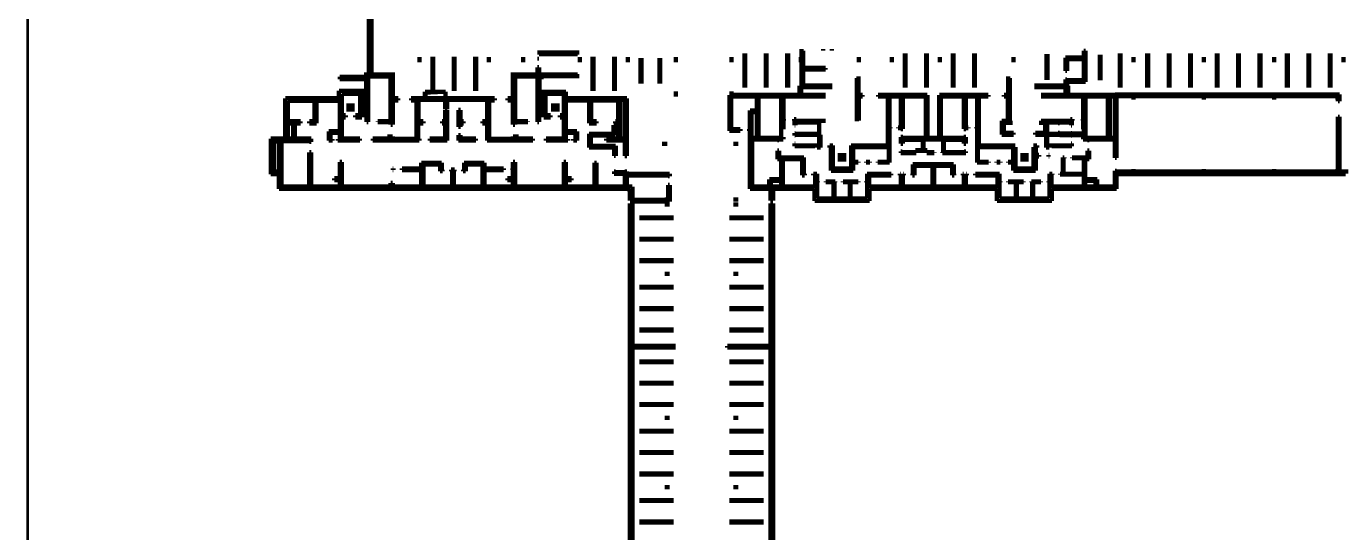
# Model space of a CAD drawing. Header units: millimetres. Extents: x 0 to 1249171, y -42321 to 335084.
# Drawn here: x 710752 to 864317, y 54800 to 113900 of the extents above; entities that cross this region are included whole.
import ezdxf

# ---------------------------------------------------------------- set-up
doc = ezdxf.new("R2010")
doc.units = ezdxf.units.MM
doc.header["$LTSCALE"] = 1000
doc.linetypes.add('A6-DK-B1F$0$HIDDEN2', pattern=[4.7625, 3.175, -1.5875])
for name, color, linetype in [('A6-DK-B1F$0$A-PRKG', 175, 'A6-DK-B1F$0$HIDDEN2'), ('P_core', 1, 'Continuous'), ('P_lot', 5, 'Continuous')]:
    doc.layers.add(name, color=color, linetype=linetype)
doc.layers.add('P_wall', color=7, linetype='Continuous', lineweight=50)
doc.layers.get('0').off()
doc.layers.get('A6-DK-B1F$0$A-PRKG').off()

# ---------------------------------------------------------------- blocks, each defined once
blk = doc.blocks.new('A6-DK-B1F$0$标准车位')
blk.add_lwpolyline([(350, 4600), (1250, 0), (2150, 4600)])
blk.add_lwpolyline([(350, 4600), (2150, 4600), (2150, 0), (350, 0)], close=True)
at = {"layer": 'P_lot', "const_width": 600}
blk.add_lwpolyline([(1250, 300), (1250, 4300)], dxfattribs=at)
blk = doc.blocks.new('A6-DK-B1F$0$$0$A$C46FA2BC5')
at = {"layer": 'P_lot', "const_width": 600}
blk.add_lwpolyline([(-1100, -650), (-1100, -3650)], dxfattribs=at)

msp = doc.modelspace()

# ---------------------------------------------------------------- linework, layer by layer
at = {"layer": 'P_core'}
for points in [[(749072, 103930), (748072, 103930), (749072, 104930), (748072, 104930)], [(771952, 103930), (772952, 103930), (771952, 104930), (772952, 104930)], [(805417, 99110), (806417, 99110), (805417, 98110), (806417, 98110)], [(827697, 99110), (826697, 99110), (827697, 98110), (826697, 98110)]]:
    msp.add_solid(points, dxfattribs=at)
at = {"layer": 'P_wall', "const_width": 300}
msp.add_lwpolyline([(710902, 334834), (948921, 334834), (948921, -42071), (710902, -42071)], close=True, dxfattribs=at)
at = {"layer": 'P_wall', "const_width": 500}
for points in [[(750717, 108325), (750717, 127600)], [(751017, 127600), (751017, 108325)], [(770372, 110850), (775267, 110850)], [(770572, 110650), (775067, 110650)], [(801167, 106990), (801167, 111250)], [(801367, 106990), (801367, 111050)], [(803717, 111250), (803717, 111050)], [(804717, 111250), (804717, 111050)], [(834117, 107600), (834117, 111050)], [(834317, 111050), (834117, 111050)], [(834317, 107400), (834317, 111050)], [(756617, 109700), (756617, 110300)], [(764717, 109700), (764717, 110300)], [(768717, 109700), (768717, 110300)], [(770372, 110125), (770572, 110125)], [(770372, 109125), (770372, 108075)], [(770372, 109125), (770572, 109125)], [(770572, 109125), (770572, 108275)], [(775317, 109700), (775317, 110300)], [(780917, 109700), (780917, 110300)], [(786517, 109700), (786517, 110300)], [(793017, 109700), (793017, 110300)], [(801117, 109700), (801117, 110300)], [(801367, 108850), (801367, 109050)], [(801367, 109050), (803985, 109050)], [(803985, 108850), (801367, 108850)], [(803985, 109050), (803985, 108850)], [(807877, 109700), (807877, 110300)], [(811717, 109700), (811717, 110300)], [(817317, 109700), (817317, 110300)], [(825917, 109700), (825917, 110300)], [(831967, 110250), (834117, 110250)], [(831967, 108700), (831967, 110250)], [(832167, 110050), (834117, 110050)], [(832167, 108700), (832167, 110050)], [(834317, 109700), (834317, 110300)], [(839917, 109700), (839917, 110300)], [(848117, 109700), (848117, 110300)], [(856317, 109700), (856317, 110300)], [(864417, 109700), (864417, 110300)], [(747322, 107725), (747322, 108025)], [(747322, 108025), (750152, 108025)], [(750152, 107725), (747322, 107725)], [(750152, 107725), (747322, 107725)], [(750152, 108275), (750652, 108275)], [(750152, 107725), (750152, 108275)], [(750152, 108025), (750152, 107725)], [(750652, 107725), (750152, 107725)], [(753502, 105305), (753502, 108275), (750402, 108275), (750402, 106025)], [(753502, 108275), (750652, 108275)], [(750652, 108275), (750652, 108025)], [(750652, 108275), (750652, 107725)], [(753252, 108025), (750652, 108025)], [(750652, 108025), (750652, 102825)], [(750652, 108025), (753252, 108025)], [(751017, 108325), (750717, 108325)], [(753252, 102825), (753252, 108025)], [(753252, 108025), (753252, 105255)], [(753502, 105505), (753502, 108275)], [(767522, 105305), (767522, 108275), (770622, 108275), (770622, 106025)], [(767522, 108275), (770372, 108275)], [(767522, 105505), (767522, 108275)], [(767772, 102825), (767772, 108025)], [(767772, 108025), (770372, 108025)], [(767772, 108025), (767772, 105255)], [(770372, 108025), (767772, 108025)], [(770372, 108275), (770372, 108025)], [(770872, 108275), (770372, 108275)], [(770372, 108275), (770372, 107725)], [(770372, 108075), (775267, 108075)], [(770372, 108025), (770372, 102825)], [(770372, 107725), (770872, 107725)], [(770572, 108275), (775067, 108275)], [(770872, 107725), (770872, 108275)], [(807627, 105690), (807627, 107860)], [(807627, 107860), (807627, 102800)], [(807827, 105890), (807827, 108060)], [(807827, 108060), (807827, 105890)], [(825287, 108060), (825287, 105890)], [(825487, 107860), (825487, 105690)], [(825487, 107860), (825487, 102800)], [(832167, 108700), (831967, 108700)], [(831967, 105900), (831967, 107700)], [(832167, 107700), (831967, 107700)], [(831967, 107600), (834117, 107600)], [(832167, 105900), (832167, 107700)], [(832167, 107400), (834317, 107400)], [(747222, 106375), (747222, 105505)], [(750302, 106375), (747222, 106375)], [(749692, 106025), (747572, 106025)], [(747572, 106025), (747572, 103515)], [(747572, 106025), (750152, 106025)], [(747572, 103515), (747572, 106025)], [(749692, 103515), (749692, 106025)], [(750402, 106025), (749892, 106025)], [(749892, 106025), (749892, 103515)], [(750152, 106375), (750652, 106375)], [(750152, 105775), (750152, 106375)], [(750652, 105775), (750152, 105775)], [(750402, 103515), (750402, 106025)], [(750652, 105775), (750402, 105775)], [(750402, 105775), (750402, 103265)], [(750652, 106375), (750652, 105775)], [(750652, 103265), (750652, 105775)], [(757252, 105505), (757252, 106275)], [(757252, 106275), (759662, 106275)], [(757252, 105505), (757376, 106166)], [(757376, 106166), (759662, 106275)], [(759662, 106275), (759662, 105505)], [(770872, 106275), (770372, 106275)], [(770372, 106275), (770372, 105775)], [(770372, 105775), (770622, 105775)], [(770372, 103265), (770372, 105775)], [(770372, 105775), (770872, 105775)], [(770622, 103515), (770622, 106025)], [(770622, 106025), (771132, 106025)], [(770622, 105775), (770622, 103265)], [(770872, 106275), (773702, 106275)], [(770872, 105775), (770872, 106275)], [(773452, 106025), (770872, 106025)], [(771132, 106025), (771132, 103515)], [(771332, 103515), (771332, 106025)], [(771332, 106025), (773452, 106025)], [(773452, 106025), (773452, 103515)], [(773452, 103515), (773452, 106025)], [(773702, 106275), (773702, 105505)], [(786517, 105700), (786517, 106300)], [(799027, 105890), (792767, 105890)], [(792767, 101700), (792767, 105890)], [(793017, 105700), (793017, 106300)], [(795967, 105890), (795967, 104090)], [(800947, 105890), (795967, 105890)], [(800947, 106990), (800947, 105890)], [(804767, 106990), (800947, 106990)], [(801147, 106790), (801147, 105690)], [(804767, 106790), (801147, 106790)], [(801147, 105890), (804007, 105890)], [(808317, 105890), (807827, 105890)], [(808317, 105690), (808317, 105890)], [(815867, 105890), (810117, 105890)], [(810117, 105690), (810117, 105890)], [(815867, 100900), (815867, 105890)], [(817247, 105890), (817247, 100900)], [(822997, 105890), (817247, 105890)], [(822997, 105690), (822997, 105890)], [(825287, 105890), (824797, 105890)], [(824797, 105690), (824797, 105890)], [(828347, 106990), (832297, 106990)], [(828347, 106790), (832097, 106790)], [(832097, 105890), (829107, 105890)], [(832097, 105890), (829107, 105890)], [(832097, 106790), (832097, 105690)], [(832167, 105900), (832307, 105900)], [(832297, 106990), (832297, 105890)], [(832297, 105890), (837147, 105890)], [(832307, 105700), (832307, 105900)], [(833507, 105890), (835227, 105890)], [(833507, 105690), (833507, 105890)], [(835227, 105690), (835227, 105890)], [(836727, 105890), (837747, 105890)], [(836727, 105690), (836727, 105890)], [(837147, 105890), (837147, 100890)], [(837747, 105950), (863967, 105950)], [(837747, 100890), (837747, 105950)], [(837947, 105750), (863767, 105750)], [(837947, 98550), (837947, 105740)], [(839917, 105350), (839917, 105950)], [(848117, 105350), (848117, 105950)], [(856317, 105350), (856317, 105950)], [(863717, 105350), (863717, 105950)], [(863767, 105750), (863767, 105150)], [(863967, 105950), (863967, 105150)], [(740962, 105505), (740962, 100805)], [(747372, 105505), (740962, 105505)], [(744362, 105505), (740962, 105505)], [(740962, 105505), (740962, 104215)], [(740962, 104215), (741262, 104215)], [(740962, 102165), (740962, 104215)], [(740962, 104215), (741262, 104215)], [(741262, 105205), (741262, 100505)], [(747372, 105205), (741262, 105205)], [(741262, 105205), (744362, 105205)], [(741262, 104215), (741262, 105205)], [(741262, 104215), (741262, 102815)], [(744362, 105505), (744362, 102815)], [(745062, 105505), (744362, 105505)], [(744362, 105205), (744362, 105505)], [(744612, 105205), (745062, 105205)], [(744612, 102565), (744612, 105205)], [(745062, 105205), (745062, 105505)], [(745062, 105205), (745062, 105505)], [(745062, 105505), (746972, 105505)], [(746972, 105205), (745062, 105205)], [(746972, 105505), (746972, 105205)], [(747222, 105505), (746972, 105505)], [(746972, 105505), (746972, 105205)], [(746972, 105205), (747322, 105205)], [(747322, 103515), (747322, 105205)], [(747322, 105205), (747322, 103265)], [(753252, 105255), (753852, 105255)], [(753252, 105255), (753252, 102405)], [(753502, 105255), (753252, 105255)], [(754132, 105255), (753262, 105255)], [(754132, 105505), (753452, 105505)], [(753852, 105505), (753502, 105505)], [(753502, 105305), (753502, 102725)], [(753502, 102405), (753502, 105255)], [(753852, 105255), (753852, 105505)], [(754132, 105505), (754132, 105255)], [(755632, 105506), (755632, 105256)], [(756512, 105505), (755632, 105505)], [(755862, 105255), (755632, 105255)], [(755862, 105505), (755862, 105255)], [(756512, 105505), (755862, 105505)], [(755862, 105255), (756262, 105255)], [(756262, 105255), (756262, 102565)], [(756512, 102755), (756512, 105505)], [(764512, 105505), (756512, 105505)], [(756512, 102815), (756512, 105505)], [(764512, 105305), (756512, 105305)], [(759662, 105505), (757252, 105505)], [(759612, 104215), (759612, 105305)], [(759862, 104215), (759862, 105305)], [(764512, 105506), (764512, 100555)], [(765392, 105506), (764512, 105506)], [(764512, 105505), (765162, 105505)], [(764512, 102815), (764512, 105505)], [(764762, 105255), (765392, 105255)], [(764762, 100755), (764762, 105255)], [(764762, 105255), (764762, 102565)], [(765162, 105255), (764762, 105255)], [(765162, 105505), (765162, 105255)], [(765392, 105506), (765392, 105256)], [(767562, 105505), (766892, 105505)], [(766892, 105505), (766892, 105255)], [(767572, 105255), (766892, 105255)], [(767172, 105505), (767522, 105505)], [(767172, 105255), (767172, 105505)], [(767772, 105255), (767172, 105255)], [(767522, 105305), (767522, 102725)], [(767522, 105255), (767772, 105255)], [(767522, 102405), (767522, 105255)], [(767772, 105255), (767772, 102405)], [(773702, 105505), (774052, 105505)], [(773702, 105255), (773702, 103265)], [(774052, 105255), (773702, 105255)], [(773702, 103515), (773702, 105205)], [(775962, 105505), (774052, 105505)], [(774052, 105505), (774052, 105255)], [(775962, 105255), (774052, 105255)], [(775962, 105505), (776662, 105505)], [(775962, 105255), (775962, 105505)], [(776412, 105255), (775962, 105255)], [(776412, 102565), (776412, 105255)], [(780062, 105505), (776662, 105505)], [(776662, 105505), (776662, 102815)], [(779812, 105255), (776662, 105255)], [(779812, 104215), (779812, 105255)], [(779812, 104215), (779812, 102815)], [(780062, 104215), (779812, 104215)], [(780812, 105505), (780062, 105505)], [(780062, 104215), (780062, 105505)], [(780612, 105305), (780062, 105305)], [(780062, 102165), (780062, 104215)], [(780612, 100815), (780612, 105305)], [(780812, 100875), (780812, 105505)], [(798827, 105690), (792967, 105690)], [(792967, 101900), (792967, 105690)], [(796167, 105690), (796167, 103890)], [(801147, 105690), (796167, 105690)], [(798827, 101890), (798827, 105690)], [(798827, 100890), (798827, 105690)], [(799077, 101890), (799077, 105690)], [(801147, 105690), (804007, 105690)], [(808317, 105690), (807627, 105690)], [(807877, 105690), (807877, 102870)], [(815667, 105690), (810117, 105690)], [(811257, 99990), (811257, 105690)], [(811457, 102100), (811457, 105690)], [(812757, 102100), (812757, 105690)], [(813007, 101900), (813007, 105690)], [(815667, 100700), (815667, 105690)], [(817447, 105690), (817447, 100700)], [(822997, 105690), (817447, 105690)], [(820107, 101900), (820107, 105690)], [(820357, 102100), (820357, 105690)], [(821657, 102800), (821657, 105690)], [(821657, 102100), (821657, 105690)], [(821857, 99990), (821857, 105690)], [(825487, 105690), (824797, 105690)], [(825237, 105690), (825237, 102870)], [(825237, 105690), (825237, 102870)], [(825487, 105690), (825487, 102800)], [(832097, 105690), (829107, 105690)], [(832097, 105690), (829107, 105690)], [(832097, 105690), (836947, 105690)], [(833507, 105690), (835227, 105690)], [(834037, 101890), (834037, 105690)], [(834107, 100690), (834107, 105690)], [(834287, 101890), (834287, 105690)], [(834307, 100890), (834307, 105690)], [(836727, 105690), (837747, 105690)], [(836937, 100890), (836937, 105690)], [(836947, 105690), (836947, 100690)], [(837137, 100890), (837137, 105690)], [(863767, 105150), (863967, 105150)], [(741262, 102815), (741562, 102815)], [(741562, 102815), (742752, 102815)], [(741562, 102815), (741562, 102565)], [(742752, 102815), (742752, 102565)], [(743752, 102815), (743752, 102565)], [(744362, 102815), (743752, 102815)], [(747322, 101655), (747322, 103315)], [(747322, 103265), (747895, 103265)], [(747572, 103515), (748022, 103515)], [(747895, 103515), (747572, 103515)], [(747572, 100805), (747572, 103315)], [(747895, 103265), (747895, 103515)], [(748022, 103265), (747895, 103265)], [(748022, 103515), (748022, 103265)], [(749122, 103265), (749122, 103515)], [(749122, 103515), (749692, 103515)], [(749912, 103265), (749122, 103265)], [(749892, 103515), (749912, 103515)], [(749912, 103515), (749912, 103265)], [(750402, 103265), (750402, 103515)], [(750452, 103265), (750402, 103265)], [(750402, 103265), (750652, 103265)], [(750452, 102725), (750452, 103265)], [(750652, 102725), (750452, 102725)], [(750652, 102825), (750652, 102725)], [(751752, 102725), (751752, 102825)], [(751752, 102825), (753252, 102825)], [(751972, 102725), (751752, 102725)], [(752092, 102725), (751972, 102725)], [(753502, 102725), (752092, 102725)], [(753502, 102925), (753502, 102925)], [(753502, 102925), (753502, 102725)], [(757072, 102815), (756512, 102815)], [(757072, 102565), (757072, 102815)], [(759262, 102815), (759262, 102565)], [(759612, 102815), (759262, 102815)], [(759612, 104150), (759612, 102815)], [(759862, 104150), (759612, 104150)], [(759862, 102165), (759862, 104150)], [(761162, 104150), (761412, 104150)], [(761162, 102165), (761162, 104150)], [(761412, 104150), (761412, 102815)], [(761412, 102815), (761762, 102815)], [(761762, 102815), (761762, 102565)], [(763952, 102815), (764512, 102815)], [(763952, 102565), (763952, 102815)], [(767522, 102925), (767522, 102925)], [(767522, 102925), (767522, 102725)], [(767522, 102725), (768932, 102725)], [(769272, 102825), (767772, 102825)], [(768932, 102725), (769052, 102725)], [(769052, 102725), (769272, 102725)], [(769272, 102725), (769272, 102825)], [(770622, 103265), (770372, 103265)], [(770372, 102825), (770372, 102725)], [(770372, 102725), (770572, 102725)], [(770572, 102725), (770572, 103265)], [(770572, 103265), (770622, 103265)], [(770622, 103265), (770622, 103515)], [(771132, 103515), (771112, 103515)], [(771112, 103515), (771112, 103265)], [(771112, 103265), (771902, 103265)], [(771902, 103515), (771332, 103515)], [(771902, 103265), (771902, 103515)], [(773452, 103515), (773002, 103515)], [(773002, 103515), (773002, 103265)], [(773002, 103265), (773129, 103265)], [(773129, 103515), (773452, 103515)], [(773129, 103265), (773129, 103515)], [(773702, 103265), (773129, 103265)], [(773452, 103315), (773452, 101655)], [(773702, 101655), (773702, 103315)], [(776662, 102815), (777272, 102815)], [(777272, 102815), (777272, 102565)], [(779462, 102815), (779462, 102565)], [(779812, 102815), (779462, 102815)], [(795167, 104090), (795967, 104090)], [(795167, 100890), (795167, 104090)], [(795367, 103890), (795967, 103890)], [(795367, 100890), (795367, 103890)], [(795967, 104090), (795967, 100890)], [(796167, 103890), (796167, 100690)], [(799127, 103070), (799077, 103070)], [(799127, 102870), (799077, 102870)], [(799127, 103070), (799127, 102870)], [(800327, 103070), (800327, 102870)], [(800577, 103070), (800327, 103070)], [(800327, 102870), (800377, 102870)], [(800377, 102870), (800377, 102670)], [(800377, 102340), (800377, 102670)], [(800377, 102670), (803257, 102670)], [(800477, 102340), (800477, 102670)], [(800577, 102870), (800577, 103070)], [(803257, 102870), (800577, 102870)], [(803257, 102870), (803257, 101300)], [(804007, 102870), (803257, 102870)], [(803257, 102870), (803257, 99990)], [(804007, 102870), (803257, 102870)], [(824537, 102870), (824537, 101240)], [(825237, 102870), (824537, 102870)], [(829107, 102870), (829857, 102870)], [(829107, 102870), (829857, 102870)], [(829857, 102870), (829107, 102870)], [(829107, 102870), (829857, 102870)], [(829857, 102870), (829107, 102870)], [(829857, 102870), (829857, 101300)], [(829857, 102870), (829857, 99740)], [(829857, 102870), (829857, 101300)], [(829857, 99990), (829857, 102870)], [(829857, 102870), (832537, 102870)], [(829857, 102870), (829857, 99990)], [(832737, 102670), (829857, 102670)], [(831107, 102581), (831107, 102670)], [(831307, 102581), (831307, 102670)], [(832537, 103070), (832787, 103070)], [(832537, 102870), (832537, 103070)], [(832637, 102340), (832637, 102670)], [(832737, 102870), (832737, 102670)], [(832787, 102870), (832737, 102870)], [(832737, 102340), (832737, 102670)], [(832787, 103070), (832787, 102870)], [(833987, 103070), (834037, 103070)], [(833987, 103070), (833987, 102870)], [(833987, 102870), (834037, 102870)], [(863767, 103350), (863767, 96950)], [(863767, 103350), (863967, 103350)], [(863967, 103350), (863967, 96950)], [(741262, 102165), (740962, 102165)], [(740962, 101205), (740962, 102165)], [(740962, 102165), (741262, 102165)], [(741262, 101205), (740962, 101205)], [(740962, 101205), (740962, 100505)], [(741262, 101205), (740962, 101205)], [(741262, 102565), (741262, 102165)], [(741562, 102565), (741262, 102565)], [(741262, 102165), (741262, 101205)], [(741262, 100805), (741262, 101205)], [(742752, 102565), (741562, 102565)], [(741862, 100805), (741862, 102565)], [(741862, 100805), (741862, 102565)], [(742062, 100805), (742062, 102565)], [(743752, 102565), (744612, 102565)], [(746022, 101655), (746022, 100555)], [(747322, 101655), (746022, 101655)], [(746222, 101455), (746222, 100755)], [(747322, 101455), (746222, 101455)], [(747322, 102615), (747322, 100555)], [(747572, 102615), (747322, 102615)], [(747322, 100755), (747322, 101455)], [(747572, 100805), (747572, 102615)], [(747572, 100755), (747572, 101655)], [(753252, 102405), (753502, 102405)], [(756262, 102565), (756262, 100755)], [(756262, 102565), (757072, 102565)], [(756462, 100555), (756462, 102565)], [(759262, 102565), (759612, 102565)], [(759612, 102565), (759612, 102165)], [(759612, 101205), (759612, 102165)], [(759612, 102165), (759862, 102165)], [(759862, 101205), (759612, 101205)], [(759612, 101205), (759612, 100805)], [(759862, 101205), (759862, 102165)], [(759862, 100555), (759862, 101205)], [(761412, 102165), (761162, 102165)], [(761162, 101205), (761412, 101205)], [(761162, 100555), (761162, 101205)], [(761412, 102565), (761412, 102165)], [(761762, 102565), (761412, 102565)], [(761412, 101205), (761412, 100805)], [(764762, 102565), (763952, 102565)], [(767772, 102405), (767522, 102405)], [(773452, 102615), (773702, 102615)], [(773452, 100805), (773452, 102615)], [(773452, 101655), (773452, 100805)], [(773702, 102615), (773702, 100555)], [(773702, 101655), (775002, 101655)], [(773702, 101455), (774802, 101455)], [(773702, 100755), (773702, 101455)], [(774802, 101455), (774802, 100755)], [(775002, 101655), (775002, 100555)], [(777272, 102565), (776412, 102565)], [(776412, 99755), (776412, 101365)], [(776612, 101365), (776412, 101365)], [(776612, 101365), (776612, 99955)], [(776612, 101365), (779252, 101365)], [(776612, 101165), (779452, 101165)], [(779252, 102365), (779812, 102365)], [(779252, 101365), (779252, 102365)], [(779452, 102165), (779812, 102165)], [(779452, 101165), (779452, 102165)], [(779462, 102565), (779812, 102565)], [(779812, 102565), (779812, 102165)], [(779812, 102165), (780062, 102165)], [(779812, 102165), (779812, 101205)], [(780062, 102165), (779812, 102165)], [(779812, 101205), (780062, 101205)], [(779812, 100805), (779812, 101205)], [(779812, 101205), (780062, 101205)], [(780062, 101205), (780062, 102165)], [(780062, 101205), (780062, 100555)], [(792767, 101700), (794067, 101700)], [(792967, 101900), (794067, 101900)], [(794067, 101700), (794067, 101900)], [(795067, 101700), (795067, 101900)], [(795067, 101900), (795367, 101900)], [(795067, 101700), (795167, 101700)], [(795167, 100690), (795167, 101700)], [(795367, 100890), (795367, 101900)], [(799077, 101890), (798827, 101890)], [(800377, 102340), (800477, 102340)], [(800377, 101140), (800377, 101440)], [(800377, 101440), (800477, 101440)], [(800377, 101140), (800477, 101140)], [(800477, 101340), (800477, 101440)], [(803257, 101340), (800477, 101340)], [(800477, 101240), (803257, 101240)], [(800477, 101140), (800477, 101240)], [(803407, 101240), (803407, 99740)], [(811557, 102100), (811457, 102100)], [(811457, 99790), (811457, 102000)], [(811557, 102000), (811457, 102000)], [(811557, 102100), (811557, 102000)], [(812757, 102100), (812457, 102100)], [(812457, 102100), (812457, 102000)], [(812757, 102000), (812457, 102000)], [(812757, 101900), (812757, 102000)], [(813007, 101900), (812757, 101900)], [(820107, 101900), (820357, 101900)], [(820357, 102100), (820657, 102100)], [(820357, 101900), (820357, 102000)], [(820357, 102000), (820657, 102000)], [(820657, 102100), (820657, 102000)], [(821557, 102100), (821657, 102100)], [(821557, 102100), (821557, 102000)], [(821557, 102000), (821657, 102000)], [(821657, 99790), (821657, 102600)], [(824537, 101240), (825937, 101240)], [(824787, 102620), (824787, 101490)], [(825837, 102620), (824787, 102620)], [(824787, 101490), (825937, 101490)], [(825937, 101240), (825937, 101490)], [(829607, 101490), (828457, 101490)], [(828457, 101240), (828457, 101490)], [(829707, 101240), (828457, 101240)], [(828907, 102620), (829607, 102620)], [(829607, 102620), (829607, 101490)], [(829707, 99740), (829707, 101240)], [(829707, 101240), (829707, 99740)], [(829857, 101340), (832637, 101340)], [(832637, 101240), (829857, 101240)], [(831307, 102581), (831107, 102581)], [(831307, 101481), (831107, 101481)], [(831107, 101481), (831107, 101400)], [(831307, 101481), (831307, 101400)], [(831307, 101400), (834107, 101400)], [(831307, 101200), (834107, 101200)], [(832737, 102340), (832637, 102340)], [(832637, 101340), (832637, 101440)], [(832737, 101440), (832637, 101440)], [(832637, 101140), (832637, 101240)], [(832737, 101140), (832637, 101140)], [(832737, 101140), (832737, 101440)], [(834037, 101890), (834287, 101890)], [(739262, 100805), (739262, 96625)], [(740212, 100805), (739262, 100805)], [(739412, 100805), (739412, 96765)], [(740962, 100805), (739412, 100805)], [(739612, 100595), (739612, 96965)], [(740212, 100595), (739612, 100595)], [(739612, 100455), (740212, 100455)], [(739612, 96975), (739612, 100455)], [(740512, 100805), (740212, 100805)], [(740212, 100805), (740212, 98755)], [(740212, 100455), (740212, 100805)], [(740212, 94925), (740212, 100595)], [(740512, 98755), (740512, 100805)], [(740512, 100505), (740512, 100805)], [(740512, 100805), (740962, 100805)], [(740512, 100505), (740512, 95155)], [(741262, 100505), (740512, 100505)], [(740962, 100505), (740512, 100505)], [(740962, 100805), (740962, 100505)], [(740962, 100505), (742612, 100505)], [(742612, 100805), (741262, 100805)], [(742612, 100805), (744002, 100805)], [(742612, 100505), (742612, 100805)], [(743752, 100505), (742612, 100505)], [(743752, 100405), (743752, 100505)], [(744002, 100405), (743752, 100405)], [(744002, 100805), (744002, 100405)], [(746022, 100555), (746472, 100555)], [(746222, 100755), (746472, 100755)], [(746472, 100755), (746472, 100555)], [(747072, 100755), (747322, 100755)], [(747072, 100755), (747072, 100555)], [(747322, 100755), (747072, 100755)], [(747072, 100555), (747572, 100555)], [(747322, 100555), (747972, 100555)], [(747372, 100555), (749662, 100555)], [(749662, 100805), (747572, 100805)], [(747972, 100805), (747572, 100805)], [(747972, 100555), (747972, 100805)], [(749662, 100555), (749662, 100805)], [(751162, 100805), (751162, 100555)], [(753502, 100805), (751162, 100805)], [(751162, 100555), (756462, 100555)], [(752852, 101055), (753502, 101055)], [(752852, 100555), (752852, 101055)], [(753502, 100555), (752852, 100555)], [(753502, 101055), (753502, 100555)], [(753502, 100755), (753502, 100805)], [(756262, 100755), (753502, 100755)], [(756462, 100805), (756612, 100805)], [(756612, 100555), (756462, 100555)], [(756612, 100805), (756612, 100555)], [(757812, 100805), (757904, 100805)], [(757812, 100555), (757812, 100805)], [(757812, 100805), (757812, 100555)], [(759612, 100805), (757812, 100805)], [(757904, 100555), (757812, 100555)], [(757812, 100555), (759862, 100555)], [(763212, 100555), (761162, 100555)], [(761412, 100805), (763212, 100805)], [(763212, 100805), (763212, 100555)], [(764512, 100555), (769862, 100555)], [(767772, 100755), (764762, 100755)], [(767522, 101055), (768172, 101055)], [(767522, 100555), (767522, 101055)], [(768172, 100555), (767522, 100555)], [(767772, 100805), (767772, 100755)], [(769862, 100805), (767772, 100805)], [(768172, 101055), (768172, 100555)], [(769862, 100555), (769862, 100805)], [(771362, 100805), (771362, 100555)], [(773452, 100805), (771362, 100805)], [(773702, 100555), (771362, 100555)], [(773052, 100555), (773052, 100805)], [(773052, 100805), (773452, 100805)], [(773702, 100555), (773052, 100555)], [(773952, 100555), (773452, 100555)], [(773952, 100755), (773702, 100755)], [(773702, 100755), (773952, 100755)], [(773702, 100555), (773702, 100555)], [(773952, 100755), (773952, 100555)], [(774802, 100755), (774552, 100755)], [(774552, 100755), (774552, 100555)], [(775002, 100555), (774552, 100555)], [(779310, 99755), (776412, 99755)], [(776612, 99955), (779510, 99955)], [(778412, 100805), (779812, 100805)], [(778412, 100555), (778412, 100805)], [(780062, 100555), (778412, 100555)], [(779310, 98775), (779310, 99755)], [(779510, 99955), (779510, 98775)], [(780062, 100805), (780062, 100555)], [(780562, 100805), (780062, 100805)], [(780062, 100555), (780562, 100555)], [(780562, 100805), (780812, 100805)], [(780562, 98755), (780562, 100805)], [(780562, 100555), (780562, 100805)], [(780612, 99165), (780612, 100625)], [(780812, 99165), (780812, 100875)], [(780812, 100805), (780812, 98755)], [(785517, 100200), (784917, 100200)], [(793817, 100200), (793217, 100200)], [(795167, 100890), (795167, 94910)], [(795967, 100890), (795167, 100890)], [(799027, 100690), (795167, 100690)], [(798827, 100890), (795367, 100890)], [(795417, 100690), (795417, 95210)], [(796167, 100690), (795417, 100690)], [(796167, 100890), (798827, 100890)], [(796167, 100690), (798367, 100690)], [(798367, 100590), (798367, 100690)], [(798567, 100590), (798367, 100590)], [(798567, 100690), (798567, 100590)], [(799077, 100690), (798567, 100690)], [(798827, 100890), (798827, 100990)], [(799077, 100990), (798827, 100990)], [(799077, 100990), (799077, 100690)], [(800377, 99890), (800377, 100240)], [(800377, 100240), (800477, 100240)], [(802757, 99890), (800377, 99890)], [(800477, 99990), (800477, 100240)], [(803257, 99990), (800477, 99990)], [(803007, 99740), (803407, 99740)], [(803407, 99740), (803257, 99740)], [(804457, 99990), (804857, 99990)], [(804457, 99990), (804457, 99740)], [(804457, 99740), (804607, 99740)], [(804607, 99740), (804607, 97040)], [(804857, 99990), (804857, 97290)], [(806977, 99990), (811257, 99990)], [(806977, 97290), (806977, 99990)], [(807227, 99790), (807367, 99790)], [(807227, 97040), (807227, 99790)], [(807367, 99790), (811457, 99790)], [(811357, 99790), (811357, 98090)], [(811457, 99790), (811457, 97990)], [(812757, 100200), (812757, 101000)], [(813007, 101000), (812757, 101000)], [(813007, 100200), (812757, 100200)], [(813007, 100200), (813007, 101000)], [(813007, 100890), (815667, 100890)], [(813007, 100640), (815317, 100640)], [(815317, 100640), (815317, 99450)], [(815417, 100700), (817697, 100700)], [(815417, 100700), (815417, 99450)], [(817447, 100700), (815667, 100700)], [(817247, 100900), (815867, 100900)], [(817447, 100890), (820107, 100890)], [(817697, 100700), (817697, 99200)], [(817797, 100640), (817797, 99200)], [(820107, 100640), (817797, 100640)], [(820107, 100200), (820107, 101000)], [(820107, 101000), (820357, 101000)], [(820107, 100200), (820357, 100200)], [(820357, 100200), (820357, 101000)], [(825747, 99790), (821657, 99790)], [(821657, 99790), (821657, 97990)], [(821757, 99790), (821757, 98090)], [(825747, 99990), (821857, 99990)], [(825747, 99990), (826147, 99990)], [(825887, 99790), (825747, 99790)], [(825887, 97040), (825887, 99790)], [(826137, 97290), (826137, 99810)], [(828667, 99990), (828247, 99990)], [(828257, 99810), (828257, 97290)], [(828507, 99740), (828507, 97040)], [(828667, 99740), (828507, 99740)], [(828667, 99990), (828667, 99740)], [(829857, 99740), (829707, 99740)], [(830107, 99740), (829707, 99740)], [(829707, 99740), (829857, 99740)], [(829857, 99990), (832637, 99990)], [(830357, 99890), (832737, 99890)], [(832637, 99990), (832637, 100240)], [(832737, 100240), (832637, 100240)], [(832737, 99890), (832737, 100240)], [(834037, 100990), (834287, 100990)], [(834037, 100990), (834037, 100690)], [(834037, 100690), (834547, 100690)], [(834107, 100690), (837747, 100690)], [(834287, 100890), (834287, 100990)], [(836947, 100890), (834287, 100890)], [(834307, 100890), (837747, 100890)], [(834547, 100690), (834547, 100590)], [(834547, 100590), (834747, 100590)], [(834747, 100590), (834747, 100690)], [(836947, 100690), (834747, 100690)], [(836947, 100690), (837747, 100690)], [(837147, 100890), (837947, 100890)], [(837747, 98550), (837747, 100690)], [(740212, 98755), (740512, 98755)], [(744002, 99205), (743752, 99205)], [(743752, 97975), (743752, 99205)], [(744002, 97975), (744002, 99205)], [(747322, 98075), (747322, 96175)], [(747572, 98075), (747322, 98075)], [(747572, 95625), (747572, 98075)], [(767522, 96175), (767522, 98075)], [(767522, 98075), (767772, 98075)], [(767772, 98075), (767772, 95625)], [(773452, 98075), (773702, 98075)], [(773452, 95625), (773452, 98075)], [(773702, 98075), (773702, 96175)], [(779510, 98775), (779310, 98775)], [(780812, 98755), (780562, 98755)], [(780612, 99165), (780812, 99165)], [(798367, 99390), (798367, 98390)], [(798567, 99390), (798367, 99390)], [(798367, 98390), (798827, 98390)], [(798567, 98590), (798567, 99390)], [(801457, 98590), (798567, 98590)], [(798827, 98390), (798827, 95210)], [(799007, 98390), (801257, 98390)], [(799007, 95210), (799007, 98390)], [(801257, 98390), (801257, 96490)], [(801457, 96690), (801457, 98590)], [(807827, 98090), (807227, 98090)], [(807827, 98090), (807827, 97990)], [(809177, 98090), (808727, 98090)], [(808727, 98090), (808727, 97990)], [(809177, 98090), (809177, 97990)], [(811357, 98090), (810077, 98090)], [(810077, 98090), (810077, 97990)], [(812757, 99100), (812757, 99300)], [(812957, 99300), (812757, 99300)], [(812757, 99100), (814567, 99100)], [(812957, 99200), (812957, 99300)], [(812957, 99200), (814467, 99200)], [(814467, 99450), (815317, 99450)], [(814467, 99200), (814467, 99450)], [(814567, 99350), (815767, 99350)], [(814567, 99100), (814567, 99350)], [(815417, 99450), (815867, 99450)], [(815767, 99350), (815767, 99100)], [(815767, 99100), (816697, 99100)], [(815867, 99450), (815867, 99200)], [(815867, 99200), (816697, 99200)], [(816697, 99100), (816697, 99200)], [(816697, 99100), (816697, 99200)], [(817597, 99200), (817697, 99200)], [(817597, 99100), (817597, 99200)], [(817597, 99100), (817597, 99200)], [(817597, 99100), (820357, 99100)], [(817797, 99200), (820157, 99200)], [(820157, 99200), (820157, 99300)], [(820157, 99300), (820357, 99300)], [(820357, 99100), (820357, 99300)], [(821757, 98090), (823037, 98090)], [(823037, 98090), (823037, 97990)], [(823937, 98090), (824387, 98090)], [(823937, 98090), (823937, 97990)], [(824387, 98090), (824387, 97990)], [(825287, 98090), (825887, 98090)], [(825287, 98090), (825287, 97990)], [(828907, 98900), (828507, 98900)], [(828507, 98700), (828907, 98700)], [(828907, 98700), (828907, 98900)], [(830107, 98900), (830007, 98900)], [(830007, 98700), (830007, 98900)], [(830007, 98700), (830107, 98700)], [(831657, 98590), (831857, 98590)], [(831657, 96690), (831657, 98590)], [(831757, 98490), (831757, 96690)], [(831857, 98490), (831757, 98490)], [(831857, 98590), (831857, 98490)], [(832757, 98590), (834107, 98590)], [(832757, 98590), (832757, 98490)], [(834107, 98490), (832757, 98490)], [(834107, 98590), (834547, 98590)], [(834107, 95210), (834107, 98490)], [(834107, 96690), (834107, 98390)], [(834287, 98390), (834287, 95210)], [(834747, 98390), (834287, 98390)], [(834547, 99390), (834747, 99390)], [(834547, 98590), (834547, 99390)], [(834747, 99390), (834747, 98390)], [(837747, 98550), (837947, 98550)], [(739262, 96625), (740212, 96625)], [(739412, 96765), (740212, 96765)], [(740212, 96975), (739612, 96975)], [(739612, 96965), (740212, 96965)], [(740212, 96975), (740212, 94925)], [(740512, 96975), (740212, 96975)], [(740212, 96625), (740212, 96975)], [(740512, 94925), (740512, 96975)], [(743752, 97975), (743752, 95225)], [(744002, 97975), (743752, 97975)], [(744002, 94925), (744002, 97975)], [(753574, 97325), (753502, 97325)], [(753502, 97125), (753502, 97325)], [(753574, 97125), (753502, 97125)], [(753574, 97125), (753574, 97325)], [(754574, 97325), (756822, 97325)], [(754574, 97125), (754574, 97325)], [(756822, 97125), (754574, 97125)], [(756822, 97975), (756822, 94925)], [(757072, 97975), (756822, 97975)], [(756822, 97325), (756822, 97125)], [(757072, 95225), (757072, 97975)], [(757072, 97975), (757072, 97775)], [(759212, 97975), (757072, 97975)], [(757072, 97775), (759012, 97775)], [(759012, 96975), (759012, 97775)], [(759312, 96975), (759012, 96975)], [(759212, 97175), (759212, 97975)], [(759312, 97175), (759212, 97175)], [(759312, 96975), (759312, 97175)], [(760312, 97175), (760312, 96975)], [(760412, 97175), (760312, 97175)], [(760412, 96975), (760312, 96975)], [(760412, 97175), (760712, 97175)], [(760412, 95225), (760412, 96975)], [(760612, 96975), (760712, 96975)], [(760612, 95225), (760612, 96975)], [(760712, 97175), (760712, 96975)], [(761712, 97175), (761812, 97175)], [(761712, 97175), (761712, 96975)], [(761712, 96975), (762012, 96975)], [(761812, 97975), (763952, 97975)], [(761812, 97175), (761812, 97975)], [(762012, 97775), (763952, 97775)], [(762012, 96975), (762012, 97775)], [(763952, 97775), (763952, 97975)], [(763952, 97975), (764202, 97975)], [(763952, 95225), (763952, 97975)], [(764202, 97975), (764202, 94925)], [(766449, 97325), (764202, 97325)], [(764202, 97325), (764202, 97125)], [(764202, 97125), (766449, 97125)], [(766449, 97125), (766449, 97325)], [(767449, 97325), (767602, 97325)], [(767449, 97125), (767449, 97325)], [(767449, 97125), (767522, 97125)], [(767772, 97125), (767522, 97125)], [(767772, 97325), (767572, 97325)], [(767772, 97125), (767772, 97325)], [(777022, 97975), (777272, 97975)], [(777022, 94925), (777022, 97975)], [(777272, 97975), (777272, 95225)], [(779310, 96975), (779510, 96975)], [(779310, 96875), (779310, 96975)], [(779310, 96875), (779310, 96675)], [(779310, 96675), (780562, 96675)], [(779510, 96975), (779510, 96875)], [(780562, 96875), (779510, 96875)], [(780562, 96975), (780812, 96975)], [(780562, 94925), (780562, 96975)], [(780812, 96975), (780812, 94925)], [(780812, 96695), (785817, 96695)], [(785817, 96695), (785817, 96395)], [(801457, 96690), (801557, 96690)], [(801557, 96690), (801557, 96490)], [(802557, 96690), (803007, 96690)], [(802557, 96690), (802557, 96490)], [(803007, 96690), (803007, 95210)], [(804607, 97040), (807227, 97040)], [(804857, 97290), (806977, 97290)], [(807827, 97990), (807227, 97990)], [(809177, 97990), (808727, 97990)], [(808827, 96690), (811657, 96690)], [(808827, 96690), (808827, 95210)], [(811457, 97990), (810077, 97990)], [(811657, 96690), (811657, 96490)], [(812657, 96690), (812757, 96690)], [(812657, 96690), (812657, 96490)], [(813117, 96690), (813007, 96690)], [(813117, 96690), (813117, 96490)], [(814117, 96690), (814117, 96490)], [(814167, 96690), (814117, 96690)], [(814167, 97800), (814167, 96690)], [(816587, 97800), (814167, 97800)], [(814167, 97800), (818947, 97800)], [(814367, 97600), (816457, 97600)], [(814367, 96490), (814367, 97600)], [(816457, 97600), (816457, 95210)], [(816657, 97600), (816657, 95210)], [(818747, 97600), (816657, 97600)], [(818747, 96490), (818747, 97600)], [(818947, 97800), (818947, 96690)], [(818947, 96690), (818997, 96690)], [(818997, 96690), (818997, 96490)], [(819997, 96690), (819997, 96490)], [(819997, 96690), (820107, 96690)], [(820457, 96690), (820357, 96690)], [(820457, 96690), (820457, 96490)], [(824287, 96690), (821457, 96690)], [(821457, 96690), (821457, 96490)], [(821657, 97990), (823037, 97990)], [(823937, 97990), (824387, 97990)], [(824287, 96690), (824287, 95210)], [(825287, 97990), (825887, 97990)], [(828507, 97040), (825887, 97040)], [(828257, 97290), (826137, 97290)], [(830107, 96690), (830107, 95210)], [(830457, 96690), (830107, 96690)], [(830357, 96590), (830357, 95210)], [(830457, 96590), (830357, 96590)], [(830457, 96690), (830457, 96590)], [(831657, 96690), (831357, 96690)], [(831357, 96690), (831357, 96590)], [(834107, 96590), (831357, 96590)], [(834107, 96690), (831757, 96690)], [(834107, 95210), (834107, 96590)], [(837747, 96950), (837747, 97050)], [(837747, 95100), (837747, 97050)], [(837747, 97050), (837947, 97050)], [(837947, 96950), (837947, 97050)], [(837947, 94900), (837947, 97050)], [(837947, 96950), (864967, 96950)], [(837947, 96650), (837947, 96950)], [(864667, 96650), (837947, 96650)], [(839917, 96650), (839917, 97250)], [(848117, 96650), (848117, 97250)], [(856317, 96650), (856317, 97250)], [(863717, 96650), (863717, 97250)], [(740512, 95225), (740512, 94925)], [(743252, 95225), (740512, 95225)], [(743252, 94925), (743252, 95225)], [(743252, 95225), (743252, 94925)], [(743752, 95225), (743252, 95225)], [(744002, 95225), (744002, 94925)], [(747322, 95225), (744002, 95225)], [(746672, 96175), (746672, 95925)], [(747322, 96175), (746672, 96175)], [(746672, 95925), (747322, 95925)], [(747322, 95925), (747322, 95625)], [(747322, 94925), (747322, 95625)], [(747322, 95625), (747572, 95625)], [(747322, 95625), (747572, 95625)], [(747322, 94925), (747322, 95225)], [(747572, 95625), (747572, 94925)], [(747572, 95225), (747572, 94925)], [(753252, 95225), (747572, 95225)], [(753252, 94925), (753252, 95625)], [(753252, 95625), (753502, 95625)], [(753252, 94925), (753252, 95225)], [(753502, 95625), (753502, 94925)], [(753502, 94925), (753502, 95225)], [(753502, 95225), (756822, 95225)], [(756822, 95225), (756822, 94925)], [(757572, 95225), (757072, 95225)], [(757572, 95225), (757572, 94925)], [(763452, 95225), (757572, 95225)], [(757572, 94925), (757572, 95225)], [(763452, 94925), (763452, 95225)], [(763452, 95225), (763952, 95225)], [(763452, 94925), (763452, 95225)], [(764202, 95225), (764202, 94925)], [(767522, 95225), (764202, 95225)], [(766872, 96175), (767522, 96175)], [(766872, 95925), (766872, 96175)], [(767522, 95925), (766872, 95925)], [(767522, 95625), (767522, 95925)], [(767522, 95625), (767522, 94925)], [(767772, 95625), (767522, 95625)], [(767772, 95625), (767522, 95625)], [(767522, 94925), (767522, 95225)], [(767772, 94925), (767772, 95625)], [(767772, 94925), (767772, 95225)], [(767772, 95225), (773452, 95225)], [(773452, 95625), (773452, 94925)], [(773702, 95625), (773452, 95625)], [(773702, 95625), (773452, 95625)], [(773452, 95225), (773452, 94925)], [(773702, 96175), (774352, 96175)], [(773702, 95925), (773702, 95625)], [(774352, 95925), (773702, 95925)], [(773702, 94925), (773702, 95625)], [(773702, 95225), (777022, 95225)], [(773702, 94925), (773702, 95225)], [(774352, 96175), (774352, 95925)], [(777022, 95225), (777022, 94925)], [(777272, 95225), (777772, 95225)], [(777772, 94925), (777772, 95225)], [(777772, 95225), (780562, 95225)], [(777772, 95225), (777772, 94925)], [(780562, 95225), (780562, 94925)], [(780812, 96495), (785617, 96495)], [(780812, 95200), (781467, 95200)], [(780812, 94900), (780812, 95200)], [(781467, 95200), (781467, 93550)], [(785617, 96495), (785617, 96395)], [(785617, 96395), (785817, 96395)], [(785617, 95395), (785617, 93650)], [(785617, 95395), (785817, 95395)], [(785817, 95395), (785817, 93450)], [(795417, 95210), (803007, 95210)], [(797427, 96060), (797427, 95210)], [(798827, 96060), (797427, 96060)], [(797627, 95860), (797627, 95210)], [(798827, 95860), (797627, 95860)], [(801257, 96490), (801557, 96490)], [(802557, 96490), (802757, 96490)], [(802757, 96490), (802757, 95210)], [(803107, 95810), (803007, 95810)], [(803107, 95710), (803007, 95710)], [(803007, 95210), (803007, 93810)], [(803107, 95810), (803107, 95710)], [(805117, 95810), (804007, 95810)], [(804007, 95810), (804007, 95710)], [(805117, 95710), (804007, 95710)], [(804917, 95710), (804917, 93810)], [(805017, 95710), (805017, 93810)], [(805117, 95810), (805117, 95710)], [(807827, 95810), (806017, 95810)], [(806017, 95810), (806017, 95710)], [(807827, 95710), (806017, 95710)], [(806817, 95710), (806817, 93810)], [(806917, 95710), (806917, 93810)], [(807827, 95810), (807827, 95710)], [(808827, 95810), (808727, 95810)], [(808727, 95810), (808727, 95710)], [(808827, 95710), (808727, 95710)], [(808827, 95210), (824287, 95210)], [(808827, 93810), (808827, 95210)], [(809077, 96490), (809077, 95210)], [(809077, 96490), (811657, 96490)], [(812657, 96490), (812757, 96490)], [(812757, 95210), (812757, 96490)], [(813007, 95210), (813007, 96490)], [(813007, 96490), (813117, 96490)], [(814117, 96490), (814367, 96490)], [(818997, 96490), (818747, 96490)], [(820107, 96490), (819997, 96490)], [(820107, 95210), (820107, 96490)], [(820357, 95210), (820357, 96490)], [(820457, 96490), (820357, 96490)], [(824037, 96490), (821457, 96490)], [(824037, 96490), (824037, 95210)], [(824287, 95810), (824387, 95810)], [(824287, 95710), (824387, 95710)], [(824287, 95210), (824287, 93810)], [(824387, 95810), (824387, 95710)], [(825287, 95810), (827097, 95810)], [(825287, 95810), (825287, 95710)], [(825287, 95710), (827097, 95710)], [(826197, 95710), (826197, 93810)], [(826297, 95710), (826297, 93810)], [(827097, 95810), (827097, 95710)], [(827997, 95810), (829107, 95810)], [(827997, 95810), (827997, 95710)], [(827997, 95710), (829107, 95710)], [(828097, 95710), (828097, 93810)], [(828197, 95710), (828197, 93810)], [(829107, 95810), (829107, 95710)], [(830007, 95810), (830107, 95810)], [(830007, 95810), (830007, 95710)], [(830007, 95810), (830107, 95810)], [(830007, 95810), (830007, 95710)], [(830007, 95710), (830107, 95710)], [(830007, 95710), (830107, 95710)], [(830107, 95210), (837747, 95210)], [(830107, 93810), (830107, 95210)], [(834287, 96060), (835687, 96060)], [(834287, 95860), (835487, 95860)], [(835487, 95860), (835487, 95210)], [(835687, 96060), (835687, 95210)], [(740212, 94925), (740512, 94925)], [(740512, 94925), (743252, 94925)], [(743252, 94925), (744002, 94925)], [(744002, 94925), (747322, 94925)], [(747572, 94925), (747322, 94925)], [(747572, 94925), (753252, 94925)], [(753502, 94925), (753252, 94925)], [(756822, 94925), (753502, 94925)], [(756822, 94925), (757572, 94925)], [(757572, 94925), (763452, 94925)], [(764202, 94925), (763452, 94925)], [(764202, 94925), (767522, 94925)], [(767522, 94925), (767772, 94925)], [(767752, 94925), (767752, 94925)], [(773452, 94925), (767772, 94925)], [(773402, 94925), (773402, 94925)], [(773452, 94925), (773702, 94925)], [(777022, 94925), (773702, 94925)], [(777772, 94925), (777022, 94925)], [(780562, 94925), (777772, 94925)], [(780812, 94925), (780562, 94925)], [(781167, 94900), (780812, 94900)], [(781167, 93550), (781167, 94900)], [(781467, 93550), (781167, 93550)], [(781467, 93650), (785617, 93650)], [(781467, 93450), (785817, 93450)], [(785817, 93700), (785217, 93700)], [(793817, 93700), (793217, 93700)], [(795167, 94910), (802707, 94910)], [(797567, 94910), (797867, 94910)], [(797567, 93550), (797567, 94910)], [(797867, 93550), (797567, 93550)], [(797867, 94910), (797867, 93550)], [(802707, 94910), (802707, 93510)], [(802707, 93510), (809127, 93510)], [(803007, 93810), (808827, 93810)], [(809127, 94910), (823987, 94910)], [(809127, 93510), (809127, 94910)], [(823987, 94910), (823987, 93510)], [(823987, 93510), (830407, 93510)], [(824287, 93810), (830107, 93810)], [(830407, 94910), (837947, 94910)], [(830407, 93510), (830407, 94910)], [(781167, 93250), (781467, 93250)], [(781167, 50855), (781167, 93250)], [(781467, 93250), (781467, 50855)], [(785817, 93100), (785217, 93100)], [(793817, 93100), (793217, 93100)], [(797567, 93250), (797867, 93250)], [(797567, 50940), (797567, 93250)], [(797867, 93250), (797867, 51240)], [(785817, 85000), (785217, 85000)], [(793817, 85000), (793217, 85000)], [(781467, 76600), (786517, 76600)], [(792517, 76600), (797567, 76600)], [(792517, 76600), (792517, 76400)], [(781467, 76400), (786517, 76400)], [(785817, 76500), (785217, 76500)], [(792517, 76400), (797567, 76400)], [(793817, 76500), (793217, 76500)], [(785817, 68200), (785217, 68200)], [(793817, 68200), (793217, 68200)], [(785817, 60100), (785217, 60100)], [(793817, 60100), (793217, 60100)]]:
    msp.add_lwpolyline(points, dxfattribs=at)

# ---------------------------------------------------------------- block references
at = {"layer": 'A6-DK-B1F$0$A-PRKG', "linetype": 'ByBlock', "extrusion": (-5.18032e-09, -4.99113e-22, -1), "zscale": -1, "rotation": 180}
for p in [(-756917, 110650, 0), (-759417, 110650, 0), (-761917, 110650, 0), (-775617, 110650, 0), (-778117, 110650, 0), (-793317, 111050, 0), (-795817, 111050, 0), (-798317, 111050, 0), (-812017, 111050, 0), (-814517, 111050, 0), (-817617, 111050, 0), (-820117, 111050, 0), (-837117, 111050, 0), (-840317, 111050, 0), (-842817, 111050, 0), (-845317, 111050, 0), (-848417, 111050, 0), (-850917, 111050, 0), (-853417, 111050, 0), (-856617, 111050, 0), (-859117, 111050, 0), (-861617, 111050, 0)]:
    msp.add_blockref('A6-DK-B1F$0$标准车位', p, dxfattribs=at)
at = {"layer": 'A6-DK-B1F$0$A-PRKG'}
for p in [(830917, 111300), (837117, 111250, 0), (783567, 110850, 0), (785767, 110850, 0)]:
    msp.add_blockref('A6-DK-B1F$0$$0$A$C46FA2BC5', p, dxfattribs=at)
at = {"layer": 'A6-DK-B1F$0$A-PRKG', "linetype": 'ByBlock', "extrusion": (-4.97963e-22, 5.18032e-09, -1), "zscale": -1, "rotation": 270}
for p in [(-786567, 92800, 0), (-786567, 90300, 0), (-786567, 87800, 0), (-786567, 84700, 0), (-786567, 82200, 0), (-786567, 79700, 0), (-786567, 76000, 0), (-786567, 73500, 0), (-786567, 71000, 0), (-786567, 67900, 0), (-786567, 65400, 0), (-786567, 62900, 0), (-786567, 59800, 0), (-786567, 57300, 0)]:
    msp.add_blockref('A6-DK-B1F$0$标准车位', p, dxfattribs=at)
at = {"layer": 'A6-DK-B1F$0$A-PRKG', "linetype": 'ByBlock', "extrusion": (5.07062e-22, 5.18032e-09, -1), "xscale": -1, "zscale": -1, "rotation": 90}
for p in [(-792467, 92800, 0), (-792467, 90300, 0), (-792467, 87800, 0), (-792467, 84700, 0), (-792467, 82200, 0), (-792467, 79700, 0), (-792467, 76000, 0), (-792467, 73500, 0), (-792467, 71000, 0), (-792467, 67900, 0), (-792467, 65400, 0), (-792467, 62900, 0), (-792467, 59800, 0), (-792467, 57300, 0)]:
    msp.add_blockref('A6-DK-B1F$0$标准车位', p, dxfattribs=at)

doc.saveas('drawing.dxf')
